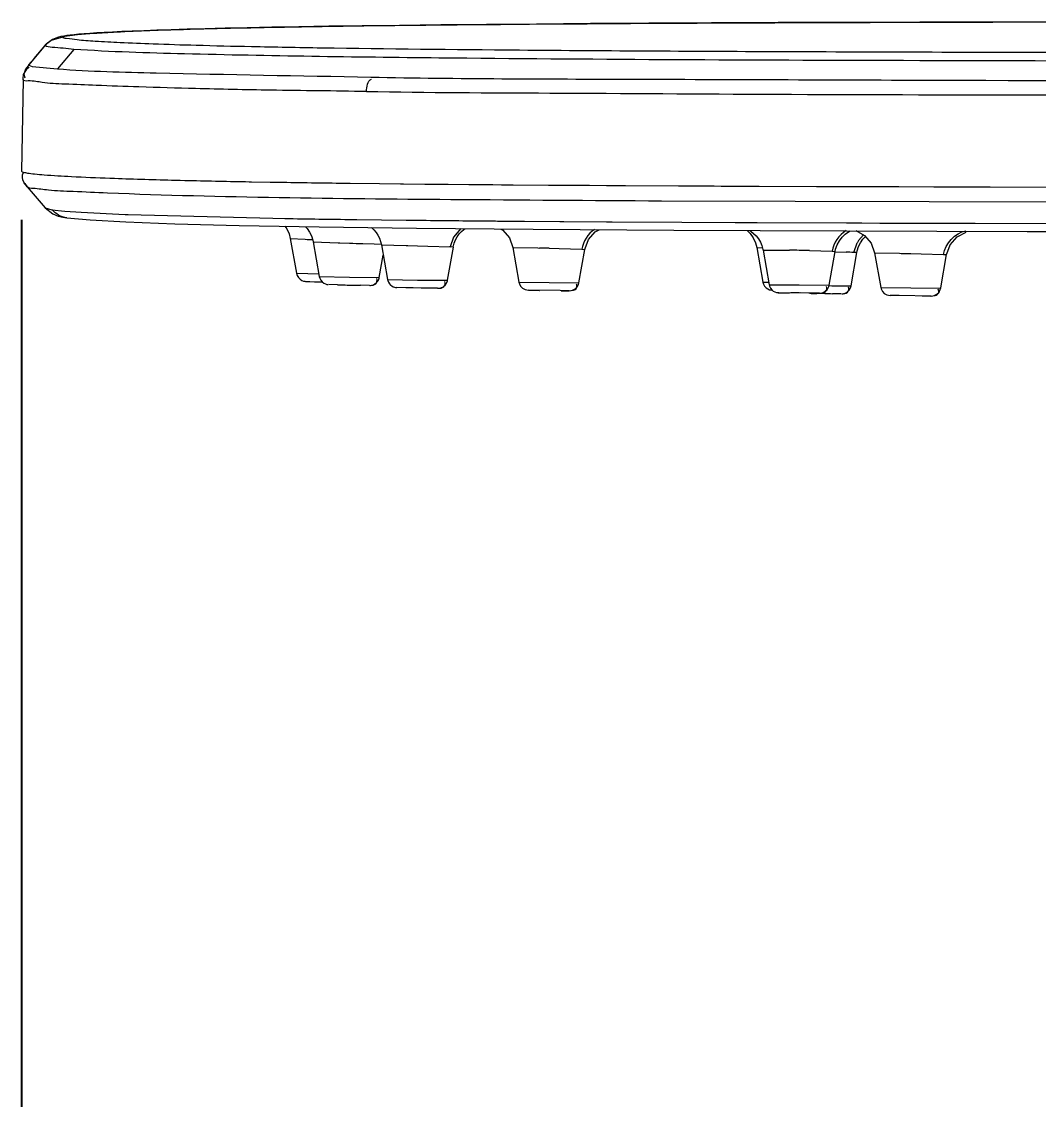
# Model space of a CAD drawing. Header units: millimetres. Extents: x 6110 to 6704, y -2661 to -1821.
# Drawn here: x 6261.86 to 6274.94, y -2105.21 to -2091.33 of the extents above; entities that cross this region are included whole.
import ezdxf

# ---------------------------------------------------------------- set-up
doc = ezdxf.new("R2010")
doc.units = ezdxf.units.MM
doc.header["$LTSCALE"] = 0.1
doc.layers.get('0').update_dxf_attribs({"lineweight": 15})
doc.layers.add('DIM', color=3, linetype='Continuous', lineweight=9)
doc.styles.get("Standard").update_dxf_attribs({"font": 'arial.ttf'})
doc.dimstyles.new('ISO-25', dxfattribs={"dimtxt": 2.5, "dimasz": 2.5, "dimexe": 1.25, "dimexo": 0.625, "dimtad": 1, "dimlfac": 5, "dimtxsty": 'Standard', "dimcen": 2.5, "dimadec": 0, "dimazin": 0, "dimtfac": 1, "dimtmove": 0, "dimatfit": 3, "dimfxl": 0, "dimarcsym": 0})

# ---------------------------------------------------------------- blocks, each defined once
blk = doc.blocks.new('*D68')
at = {"layer": 'Defpoints', "color": 0}
for p in [(6261.856, -2093.261), (6328.702, -2093.262), (6328.702, -2117.837)]:
    blk.add_point(p, dxfattribs=at)
at = {"layer": 'DIM', "color": 0, "lineweight": -2}
for p, q in [((6261.856, -2093.886), (6261.856, -2119.087)), ((6328.702, -2093.887), (6328.702, -2119.087)), ((6265.856, -2117.837), (6324.702, -2117.837))]:
    blk.add_line(p, q, dxfattribs=at)
at = {"layer": 'DIM', "color": 0}
for points in [[(6265.856, -2117.17), (6265.856, -2118.503), (6261.856, -2117.837)], [(6324.702, -2117.17), (6324.702, -2118.503), (6328.702, -2117.837)]]:
    blk.add_solid(points, dxfattribs=at)
at = {"layer": 'DIM', "color": 0, "insert": (6308.757, -2115.169), "char_height": 4, "attachment_point": 5}
blk.add_mtext('267.5', dxfattribs=at)

msp = doc.modelspace()

# ---------------------------------------------------------------- linework, layer by layer
at = {"color": 7, "linetype": 'Continuous'}
for p, q in [((6262.2522, -2091.5664), (6262.1592, -2091.6394)), ((6262.2351, -2091.5774), (6262.1711, -2091.6267)), ((6262.3876, -2091.5346), (6262.2351, -2091.5774)), ((6262.1592, -2091.6395), (6261.9477, -2091.8891)), ((6262.017, -2091.8079), (6262.1584, -2091.6406)), ((6262.1584, -2091.6406), (6262.1592, -2091.6395)), ((6262.5278, -2091.6919), (6262.3169, -2091.9431)), ((6261.9466, -2091.8913), (6262.017, -2091.8079)), ((6261.8765, -2092.0681), (6261.882, -2092.0134)), ((6261.882, -2092.0134), (6261.9302, -2091.932)), ((6261.9069, -2091.9469), (6261.8855, -2092.0124)), ((6261.8855, -2092.0124), (6261.8955, -2092.0583)), ((6261.9228, -2091.9233), (6261.9069, -2091.9469)), ((6261.9474, -2091.8911), (6261.9237, -2091.9239)), ((6261.9474, -2091.8927), (6261.924, -2091.9242)), ((6261.9302, -2091.932), (6261.9546, -2091.9201)), ((6261.9474, -2091.8927), (6261.9459, -2091.8952)), ((6261.9469, -2091.8903), (6261.9466, -2091.8913)), ((6261.9477, -2091.8891), (6261.9469, -2091.8903)), ((6261.9469, -2091.894), (6261.99, -2091.9114)), ((6261.99, -2091.9114), (6262.3163, -2091.9428)), ((6261.8761, -2092.0801), (6261.8555, -2093.2612)), ((6261.8761, -2092.0801), (6261.8767, -2092.0681)), ((6261.8767, -2092.0681), (6261.8767, -2092.0672)), ((6261.897, -2093.4208), (6261.885, -2093.4019)), ((6262.9919, -2093.3495), (6263.0519, -2093.3517)), ((6263.8335, -2093.3749), (6263.8965, -2093.3765)), ((6263.8965, -2093.3765), (6263.9553, -2093.3779)), ((6263.9553, -2093.3779), (6264.0113, -2093.3792)), ((6264.7925, -2093.3951), (6264.815, -2093.3955)), ((6264.815, -2093.3955), (6265.0558, -2093.3997)), ((6261.9271, -2093.4593), (6261.899, -2093.4194)), ((6261.899, -2093.4194), (6261.9279, -2093.4604)), ((6261.9279, -2093.4603), (6261.927, -2093.4592)), ((6261.9279, -2093.4603), (6262.1587, -2093.7328)), ((6265.9027, -2093.4121), (6265.9495, -2093.4127)), ((6265.9495, -2093.4127), (6266.0298, -2093.4138)), ((6266.0298, -2093.4138), (6266.0819, -2093.4144)), ((6266.0819, -2093.4144), (6266.4608, -2093.4189)), ((6266.4608, -2093.4189), (6266.7289, -2093.4218)), ((6266.7289, -2093.4218), (6266.7705, -2093.4223)), ((6266.7705, -2093.4223), (6267.0442, -2093.425)), ((6267.0442, -2093.425), (6267.0897, -2093.4255)), ((6267.0897, -2093.4255), (6267.2122, -2093.4267)), ((6267.2122, -2093.4267), (6267.3425, -2093.4279)), ((6267.3425, -2093.4279), (6267.6106, -2093.4303)), ((6267.6106, -2093.4303), (6267.6287, -2093.4304)), ((6267.6388, -2093.4305), (6267.8287, -2093.4321)), ((6267.8287, -2093.4321), (6267.9172, -2093.4328)), ((6267.9172, -2093.4328), (6268.0284, -2093.4337)), ((6268.0284, -2093.4337), (6268.1812, -2093.4349)), ((6268.1812, -2093.4349), (6268.6357, -2093.4383)), ((6268.6357, -2093.4383), (6268.7172, -2093.4388)), ((6268.7172, -2093.4388), (6268.7719, -2093.4392)), ((6268.7719, -2093.4392), (6269.0598, -2093.4411)), ((6269.0598, -2093.4411), (6269.1614, -2093.4418)), ((6269.1614, -2093.4418), (6269.3807, -2093.4431)), ((6269.3807, -2093.4431), (6269.6252, -2093.4446)), ((6269.6252, -2093.4446), (6270.3065, -2093.4482)), ((6270.3065, -2093.4482), (6270.4247, -2093.4488)), ((6270.4247, -2093.4488), (6270.5069, -2093.4492)), ((6270.5069, -2093.4492), (6270.6953, -2093.4501)), ((6270.6953, -2093.4501), (6270.7649, -2093.4504)), ((6270.7649, -2093.4504), (6270.8563, -2093.4508)), ((6270.8563, -2093.4508), (6271.0899, -2093.4519)), ((6271.0899, -2093.4519), (6271.1161, -2093.452)), ((6271.1161, -2093.452), (6271.1506, -2093.4521)), ((6271.1506, -2093.4521), (6271.3472, -2093.4529)), ((6271.3472, -2093.4529), (6272.0821, -2093.4557)), ((6272.0821, -2093.4557), (6272.2685, -2093.4563)), ((6272.2685, -2093.4563), (6272.3402, -2093.4566)), ((6272.3402, -2093.4566), (6272.5163, -2093.4571)), ((6272.5163, -2093.4571), (6272.6076, -2093.4574)), ((6272.6076, -2093.4574), (6272.7403, -2093.4578)), ((6272.7403, -2093.4578), (6272.7704, -2093.4579)), ((6272.7704, -2093.4579), (6272.8387, -2093.4581)), ((6272.8387, -2093.4581), (6272.9169, -2093.4583)), ((6272.9169, -2093.4583), (6272.9812, -2093.4585)), ((6272.9812, -2093.4585), (6273.1411, -2093.4589)), ((6273.1411, -2093.4589), (6273.5906, -2093.4601)), ((6273.5906, -2093.4601), (6274.071, -2093.4613)), ((6274.071, -2093.4613), (6274.303, -2093.4619)), ((6274.303, -2093.4619), (6274.3179, -2093.4619)), ((6274.3179, -2093.4619), (6275.1958, -2093.4641)), ((6276.9454, -2093.6642), (6270.0893, -2093.6448)), ((6262.1562, -2093.7299), (6262.1589, -2093.7331)), ((6262.1579, -2093.7318), (6262.1587, -2093.7328)), ((6262.1589, -2093.7331), (6262.2465, -2093.7561)), ((6262.2466, -2093.7562), (6262.4103, -2093.7728)), ((6262.4103, -2093.7728), (6262.6223, -2093.7878)), ((6262.6223, -2093.7878), (6263.1895, -2093.8163)), ((6263.1895, -2093.8163), (6263.2277, -2093.8178)), ((6263.2277, -2093.8178), (6265.0879, -2093.866)), ((6262.3279, -2093.8377), (6262.3848, -2093.8513)), ((6262.3848, -2093.8513), (6262.4388, -2093.86)), ((6262.4388, -2093.86), (6262.4375, -2093.8599)), ((6264.6541, -2093.9582), (6265.6854, -2093.9774)), ((6265.0879, -2093.866), (6265.2409, -2093.8686)), ((6266.1231, -2093.8813), (6266.1674, -2093.8819)), ((6266.1674, -2093.8819), (6266.803, -2093.8895)), ((6266.803, -2093.8895), (6266.8537, -2093.8901)), ((6267.6887, -2093.8985), (6267.7411, -2093.899)), ((6267.7411, -2093.899), (6267.7848, -2093.8993)), ((6267.7848, -2093.8993), (6267.8018, -2093.8995)), ((6267.8018, -2093.8995), (6267.8547, -2093.9)), ((6267.8547, -2093.9), (6267.9528, -2093.9008)), ((6267.9528, -2093.9008), (6267.9789, -2093.901)), ((6267.9789, -2093.901), (6268.3258, -2093.9038)), ((6268.3258, -2093.9038), (6268.7811, -2093.9071)), ((6268.7811, -2093.9071), (6268.8319, -2093.9074)), ((6268.8319, -2093.9074), (6269.3826, -2093.9109)), ((6269.3826, -2093.9109), (6269.4357, -2093.9112)), ((6269.4357, -2093.9112), (6269.4521, -2093.9113)), ((6269.4521, -2093.9113), (6270.3501, -2093.9162)), ((6270.3501, -2093.9162), (6271.0364, -2093.9197)), ((6271.0364, -2093.9197), (6271.0894, -2093.92)), ((6271.0894, -2093.92), (6271.318, -2093.9211)), ((6271.318, -2093.9211), (6272.4669, -2093.9259)), ((6272.4669, -2093.9259), (6272.4842, -2093.9259)), ((6272.4842, -2093.9259), (6272.5121, -2093.926)), ((6272.5121, -2093.926), (6272.538, -2093.9261)), ((6272.538, -2093.9261), (6272.6654, -2093.9265)), ((6272.6654, -2093.9265), (6272.8958, -2093.9272)), ((6272.8958, -2093.9272), (6272.9502, -2093.9273)), ((6272.9502, -2093.9273), (6272.9624, -2093.9273)), ((6272.9624, -2093.9273), (6274.0523, -2093.9296)), ((6274.0523, -2093.9296), (6274.1236, -2093.9298)), ((6274.1236, -2093.9298), (6275.384, -2093.9316)), ((6265.2445, -2093.9692), (6265.2681, -2094.0023)), ((6265.6854, -2093.9774), (6266.9381, -2093.994)), ((6266.9381, -2093.994), (6268.4373, -2094.008)), ((6267.5087, -2093.9969), (6267.4139, -2094.1099)), ((6267.5451, -2094.009), (6267.558, -2093.9998)), ((6268.4373, -2094.008), (6270.248, -2094.0198)), ((6270.248, -2094.0198), (6272.4678, -2094.0292)), ((6271.1906, -2094.0238), (6271.228, -2094.0601)), ((6271.228, -2094.0601), (6271.2685, -2094.1168)), ((6272.4678, -2094.0292), (6274.7923, -2094.0355)), ((6272.4957, -2094.0397), (6272.5157, -2094.0293)), ((6272.5888, -2094.0233), (6272.7017, -2094.0879)), ((6272.6232, -2094.1516), (6272.6867, -2094.0786)), ((6274.7923, -2094.0355), (6277.4141, -2094.0398)), ((6265.3127, -2094.1254), (6265.3919, -2094.5743)), ((6265.3127, -2094.1254), (6265.5047, -2094.1363)), ((6265.6067, -2094.167), (6265.6857, -2094.6156)), ((6265.6067, -2094.167), (6265.9278, -2094.1808)), ((6265.9278, -2094.1808), (6265.9484, -2094.1816)), ((6265.9484, -2094.1816), (6266.0727, -2094.186)), ((6266.2456, -2094.1917), (6266.3927, -2094.1966)), ((6266.3927, -2094.1966), (6266.4869, -2094.1995)), ((6266.4844, -2094.2064), (6266.5633, -2094.6539)), ((6266.4844, -2094.2064), (6266.8057, -2094.2169)), ((6266.8057, -2094.2169), (6266.8257, -2094.2175)), ((6266.8257, -2094.2175), (6266.9501, -2094.2214)), ((6266.9501, -2094.2214), (6267.082, -2094.2255)), ((6267.082, -2094.2255), (6267.371, -2094.2351)), ((6267.4106, -2094.2366), (6267.359, -2094.2347)), ((6267.4139, -2094.1099), (6267.371, -2094.2351)), ((6267.4103, -2094.2366), (6267.4229, -2094.1859)), ((6267.4229, -2094.1859), (6267.4399, -2094.1427)), ((6272.5635, -2094.3049), (6272.6041, -2094.1838)), ((6272.6803, -2094.1355), (6272.7125, -2094.1007)), ((6266.4578, -2094.6261), (6266.5081, -2094.3409)), ((6267.3353, -2094.6634), (6267.4106, -2094.2366)), ((6268.1764, -2094.2423), (6268.2549, -2094.688)), ((6268.1764, -2094.2423), (6268.4976, -2094.2481)), ((6268.4976, -2094.2481), (6268.5171, -2094.2486)), ((6268.6417, -2094.2517), (6268.7742, -2094.2552)), ((6268.7742, -2094.2552), (6269.0632, -2094.2647)), ((6269.027, -2094.6958), (6269.1026, -2094.2673)), ((6269.0632, -2094.2647), (6269.0951, -2094.2659)), ((6269.1022, -2094.2672), (6269.1047, -2094.2547)), ((6271.3133, -2094.2402), (6271.392, -2094.6866)), ((6271.3133, -2094.2402), (6271.3841, -2094.2446)), ((6271.3955, -2094.2772), (6271.7169, -2094.2766)), ((6271.3955, -2094.2772), (6271.4736, -2094.7204)), ((6271.7169, -2094.2766), (6271.7352, -2094.2769)), ((6271.9939, -2094.2818), (6272.2826, -2094.2912)), ((6272.2457, -2094.726), (6272.3217, -2094.295)), ((6272.2826, -2094.2912), (6272.3143, -2094.2925)), ((6272.3213, -2094.2949), (6272.3282, -2094.2639)), ((6272.3221, -2094.2987), (6272.4628, -2094.3023)), ((6272.5277, -2094.7339), (6272.6032, -2094.3057)), ((6272.6032, -2094.3057), (6272.5514, -2094.3046)), ((6272.8309, -2094.311), (6272.9093, -2094.7559)), ((6272.8309, -2094.311), (6273.152, -2094.3169)), ((6273.152, -2094.3169), (6273.1713, -2094.3173)), ((6273.1713, -2094.3173), (6273.296, -2094.3202)), ((6273.296, -2094.3202), (6273.4285, -2094.3234)), ((6273.4285, -2094.3234), (6273.7176, -2094.3317)), ((6273.6814, -2094.7631), (6273.7571, -2094.3338)), ((6273.7176, -2094.3317), (6273.7495, -2094.3327)), ((6273.7568, -2094.3337), (6273.7592, -2094.3214)), ((6265.3919, -2094.5743), (6265.6846, -2094.5817)), ((6265.6858, -2094.6156), (6266.0727, -2094.6235)), ((6266.0727, -2094.6235), (6266.4556, -2094.6264)), ((6265.5644, -2094.68), (6265.6262, -2094.6818)), ((6265.6262, -2094.6818), (6265.7226, -2094.6841)), ((6265.921, -2094.7224), (6265.8078, -2094.719)), ((6266.3307, -2094.7295), (6266.2176, -2094.7283)), ((6266.5634, -2094.6539), (6266.9501, -2094.6605)), ((6266.7985, -2094.7598), (6266.6855, -2094.7572)), ((6266.895, -2094.7617), (6266.7985, -2094.7598)), ((6266.9988, -2094.7636), (6266.895, -2094.7617)), ((6266.9501, -2094.6605), (6267.3331, -2094.6636)), ((6267.0952, -2094.7652), (6266.9988, -2094.7636)), ((6267.2085, -2094.7667), (6267.0952, -2094.7652)), ((6267.2085, -2094.7667), (6267.2117, -2094.7668)), ((6268.255, -2094.688), (6268.6417, -2094.6928)), ((6268.6417, -2094.6928), (6269.0247, -2094.6959)), ((6268.9005, -2094.7991), (6268.9557, -2094.7908)), ((6271.3921, -2094.6866), (6271.3994, -2094.7119)), ((6271.3921, -2094.6866), (6271.4622, -2094.6893)), ((6271.4737, -2094.7204), (6271.8601, -2094.7229)), ((6271.8601, -2094.723), (6272.2433, -2094.726)), ((6272.2451, -2094.7331), (6272.2804, -2094.7335)), ((6272.4001, -2094.7343), (6272.5255, -2094.7342)), ((6272.9094, -2094.756), (6273.296, -2094.7607)), ((6273.296, -2094.7608), (6273.6791, -2094.7632)), ((6268.3776, -2094.7912), (6268.3762, -2094.7912)), ((6268.3762, -2094.7912), (6268.3777, -2094.7912)), ((6268.7871, -2094.7972), (6268.3776, -2094.7912)), ((6268.3777, -2094.7912), (6268.5167, -2094.7934)), ((6268.5167, -2094.7933), (6268.5175, -2094.7933)), ((6268.9005, -2094.799), (6268.7871, -2094.7972)), ((6268.7996, -2094.7976), (6268.9007, -2094.799)), ((6268.9021, -2094.799), (6268.9005, -2094.799)), ((6268.9007, -2094.799), (6268.9021, -2094.799)), ((6271.5914, -2094.8237), (6271.597, -2094.8239)), ((6272.1197, -2094.8291), (6271.5967, -2094.8235)), ((6271.597, -2094.8238), (6271.7174, -2094.8261)), ((6271.7174, -2094.8261), (6271.7336, -2094.8263)), ((6271.7352, -2094.8252), (6271.736, -2094.8252)), ((6271.8601, -2094.8258), (6271.7521, -2094.825)), ((6271.9842, -2094.8277), (6271.8828, -2094.8262)), ((6271.9851, -2094.8278), (6271.9842, -2094.8277)), ((6272.0176, -2094.8292), (6272.1199, -2094.8293)), ((6272.1916, -2094.8351), (6272.0878, -2094.8334)), ((6272.4011, -2094.8373), (6272.288, -2094.8364)), ((6273.0307, -2094.8592), (6273.0322, -2094.8592)), ((6273.0321, -2094.8592), (6273.0307, -2094.8592)), ((6273.145, -2094.8609), (6273.0321, -2094.8592)), ((6273.5551, -2094.8664), (6273.145, -2094.8609)), ((6273.4416, -2094.8647), (6273.5552, -2094.8663)), ((6273.5551, -2094.8664), (6273.6101, -2094.8581)), ((6273.5566, -2094.8664), (6273.5551, -2094.8664)), ((6273.5552, -2094.8663), (6273.5566, -2094.8664))]:
    msp.add_line(p, q, dxfattribs=at)
for points in [[(6275.3824, -2091.3378), (6274.3786, -2091.3399), (6273.4103, -2091.3423), (6272.4802, -2091.3451), (6271.5879, -2091.3484), (6270.7327, -2091.3522), (6269.9257, -2091.3564), (6269.175, -2091.3611), (6268.4799, -2091.3661), (6267.8391, -2091.3715), (6267.2509, -2091.3771), (6266.7173, -2091.383), (6266.2385, -2091.389), (6265.8088, -2091.3952), (6265.4223, -2091.4014), (6265.0736, -2091.4077), (6264.7587, -2091.414), (6264.4743, -2091.4203), (6264.2182, -2091.4267), (6263.9878, -2091.433), (6263.781, -2091.4393), (6263.5954, -2091.4455), (6263.4289, -2091.4517), (6263.2796, -2091.4578), (6263.1457, -2091.4638), (6263.0256, -2091.4697), (6262.9181, -2091.4756), (6262.8219, -2091.4813), (6262.7359, -2091.487), (6262.6595, -2091.4926), (6262.5921, -2091.4981), (6262.5332, -2091.5036)], [(6262.5332, -2091.5036), (6262.4819, -2091.5091), (6262.4372, -2091.5148), (6262.3974, -2091.5209), (6262.3593, -2091.5284), (6262.3165, -2091.5398), (6262.2522, -2091.5664)], [(6262.1589, -2093.7331), (6262.2565, -2093.8092), (6262.3279, -2093.8377)], [(6262.4377, -2093.8599), (6262.7361, -2093.8875), (6263.1953, -2093.913)], [(6263.1953, -2093.913), (6263.829, -2093.9367), (6264.6541, -2093.9582)], [(6265.2681, -2094.0023), (6265.2982, -2094.0682), (6265.313, -2094.1254)], [(6265.5084, -2093.9741), (6265.5303, -2093.9977), (6265.5616, -2094.0432), (6265.5861, -2094.0937), (6265.6032, -2094.1486), (6265.6069, -2094.167)], [(6266.357, -2093.9848), (6266.3879, -2094.014), (6266.4157, -2094.0471), (6266.4398, -2094.0836), (6266.4598, -2094.1232), (6266.4751, -2094.1658), (6266.4846, -2094.2064)], [(6267.4399, -2094.1427), (6267.4613, -2094.1033), (6267.4864, -2094.0679)], [(6267.4864, -2094.0679), (6267.5145, -2094.0364), (6267.5451, -2094.009)], [(6268.0207, -2094.0041), (6268.0475, -2094.0195), (6268.1312, -2094.1185), (6268.1766, -2094.2423)], [(6269.1047, -2094.2547), (6269.1502, -2094.139), (6269.237, -2094.0397), (6269.285, -2094.0135)], [(6271.2233, -2094.024), (6271.2393, -2094.0337), (6271.2743, -2094.061)], [(6271.2743, -2094.061), (6271.3068, -2094.0934), (6271.3358, -2094.1304), (6271.3604, -2094.1718), (6271.38, -2094.2175), (6271.3938, -2094.2673), (6271.3957, -2094.2771)], [(6272.3282, -2094.2639), (6272.3486, -2094.2063), (6272.3769, -2094.1546), (6272.4119, -2094.1092), (6272.4521, -2094.0706), (6272.4957, -2094.0397)], [(6272.7017, -2094.0879), (6272.7856, -2094.1869), (6272.8311, -2094.311)], [(6273.7592, -2094.3214), (6273.8046, -2094.2058), (6273.8912, -2094.1065), (6274.007, -2094.0432)], [(6271.2685, -2094.1168), (6271.2987, -2094.1828), (6271.3136, -2094.2401)], [(6272.6029, -2094.3057), (6272.6074, -2094.284), (6272.6249, -2094.2294)], [(6272.6249, -2094.2294), (6272.6495, -2094.1798), (6272.6803, -2094.1355)], [(6265.3919, -2094.5743), (6265.4005, -2094.6027), (6265.417, -2094.6301), (6265.4378, -2094.6508), (6265.4609, -2094.6653), (6265.4842, -2094.6737), (6265.5012, -2094.6769), (6265.5096, -2094.6777), (6265.5164, -2094.6781), (6265.5247, -2094.6785), (6265.5353, -2094.679), (6265.5644, -2094.68)], [(6265.6858, -2094.6156), (6265.6922, -2094.6386), (6265.7056, -2094.6642), (6265.723, -2094.6847), (6265.743, -2094.7001), (6265.7643, -2094.7106), (6265.7845, -2094.7165), (6265.7984, -2094.7185), (6265.8017, -2094.7188)], [(6266.3377, -2094.7294), (6266.3462, -2094.7289), (6266.3631, -2094.7261), (6266.3816, -2094.7203), (6266.4001, -2094.7109), (6266.4179, -2094.6976), (6266.4336, -2094.6807), (6266.4463, -2094.6606), (6266.4551, -2094.6379), (6266.4577, -2094.6261)], [(6266.5633, -2094.6539), (6266.5666, -2094.6677), (6266.5754, -2094.6897), (6266.5876, -2094.7087), (6266.6023, -2094.7246), (6266.6186, -2094.7372), (6266.6357, -2094.7464), (6266.6528, -2094.7526), (6266.6685, -2094.7559), (6266.6784, -2094.757), (6266.6823, -2094.7572)], [(6267.2117, -2094.7668), (6267.2154, -2094.7667), (6267.2262, -2094.7659), (6267.2413, -2094.7633), (6267.2575, -2094.7582), (6267.2739, -2094.7504), (6267.2895, -2094.7399), (6267.3037, -2094.7268), (6267.3162, -2094.711), (6267.3264, -2094.6925), (6267.3336, -2094.6715), (6267.3353, -2094.6634)], [(6268.255, -2094.688), (6268.2602, -2094.7079), (6268.2758, -2094.7381), (6268.3008, -2094.7645), (6268.335, -2094.7836), (6268.3762, -2094.7913)], [(6268.902, -2094.7991), (6268.9433, -2094.7927), (6268.9784, -2094.7745), (6269.0046, -2094.7481), (6269.0212, -2094.7173), (6269.027, -2094.6958)], [(6271.3994, -2094.7119), (6271.4148, -2094.7394), (6271.4346, -2094.7604), (6271.4569, -2094.7754), (6271.4799, -2094.7848), (6271.4988, -2094.7888), (6271.5084, -2094.7899), (6271.5121, -2094.7901)], [(6271.4737, -2094.7204), (6271.4785, -2094.7391), (6271.491, -2094.7653), (6271.5078, -2094.7865), (6271.5271, -2094.8025), (6271.5478, -2094.8138), (6271.5684, -2094.8205), (6271.5847, -2094.8232), (6271.5914, -2094.8237)], [(6272.1255, -2094.8293), (6272.1271, -2094.8293), (6272.1382, -2094.8283), (6272.1564, -2094.8246), (6272.1766, -2094.817), (6272.1963, -2094.8052), (6272.2141, -2094.7894), (6272.2294, -2094.7691), (6272.2409, -2094.7445), (6272.2456, -2094.726)], [(6272.4067, -2094.8373), (6272.4146, -2094.8368), (6272.4316, -2094.8342), (6272.4502, -2094.8286), (6272.4689, -2094.8193), (6272.4867, -2094.8064), (6272.5025, -2094.7898), (6272.5154, -2094.77), (6272.5244, -2094.7475), (6272.5276, -2094.7339)], [(6272.9094, -2094.7559), (6272.9146, -2094.7759), (6272.9302, -2094.8061), (6272.9553, -2094.8326), (6272.9894, -2094.8516), (6273.0307, -2094.8592)], [(6273.5565, -2094.8664), (6273.5978, -2094.86), (6273.6328, -2094.8417), (6273.659, -2094.8153), (6273.6756, -2094.7845), (6273.6813, -2094.7631)], [(6271.5967, -2094.8235), (6271.5955, -2094.8236), (6271.5956, -2094.8237), (6271.597, -2094.8238)], [(6272.1199, -2094.8293), (6272.1212, -2094.8293), (6272.1211, -2094.8292), (6272.1197, -2094.8291)]]:
    msp.add_lwpolyline(points, dxfattribs=at)
for centre, radius, start, end in [((6262.3574, -2091.8094), 0.2609, 135.5459, 139.65093), ((6265.4425, -2026.0675), 67.3266, 267.965167, 268.630586), ((6267.2705, -1952.7377), 140.6793, 268.67244, 268.987311), ((6268.9153, -1859.7235), 233.708, 269.053749, 269.261397), ((6269.291, -1842.6094), 251.2919, 269.076523, 269.27767), ((6271.2199, -1701.0139), 392.9004, 269.363275, 269.485048), ((6266.4989, -2071.1287), 23.0291, 267.52556, 267.76019), ((6268.3689, -2028.0527), 66.1731, 268.01147, 268.161283), ((6272.9401, -2094.3618), 0.3803, 146.4335, 152.08854), ((6267.2852, -2145.3379), 51.1042, 88.47904, 88.61878), ((6271.3317, -2121.7698), 27.4959, 88.89869, 89.159), ((6271.1488, -2131.8496), 37.5773, 88.71132, 88.91537), ((6271.5066, -2133.3148), 39.0242, 88.44808, 88.59592), ((6266.7333, -2060.7936), 33.9385, 268.62849, 268.79144), ((6266.932, -2051.5976), 43.1366, 268.78522, 268.92315), ((6266.7632, -2060.7855), 33.9472, 268.91659, 269.07926), ((6272.6091, -2056.3622), 38.3727, 269.50919, 269.68783), ((6272.7899, -2052.5436), 42.2957, 268.91812, 269.04886), ((6272.8204, -2052.4921), 42.3476, 269.14924, 269.27966)]:
    msp.add_arc(centre, radius, start, end, dxfattribs=at)
for points, knots in [([(6262.3876, -2091.5346), (6262.402, -2091.5216), (6262.4711, -2091.5157), (6262.5992, -2091.4954), (6262.8128, -2091.4824), (6263.2657, -2091.4554), (6264.1134, -2091.4276), (6265.5738, -2091.3958), (6267.7397, -2091.3702), (6270.6301, -2091.3509), (6274.0726, -2091.3395), (6276.5227, -2091.3357), (6277.7859, -2091.3342)], [0, 0, 0, 0, 0.0037618, 0.012425, 0.0261286, 0.0449415, 0.1010768, 0.1910388, 0.3295731, 0.5228409, 0.7539831, 1, 1, 1, 1]), ([(6279.793, -2091.7399), (6278.4215, -2091.7387), (6275.7272, -2091.7356), (6271.8828, -2091.7266), (6268.5623, -2091.7086), (6266.2629, -2091.6857), (6264.8768, -2091.6611), (6264.1534, -2091.6443), (6263.5912, -2091.6266), (6263.1558, -2091.6099), (6262.8359, -2091.5901), (6262.5914, -2091.578), (6262.4762, -2091.5545), (6262.3899, -2091.5501), (6262.3876, -2091.5346)], [0, 0, 0, 0, 0.23631, 0.4641934, 0.6623382, 0.8084179, 0.8603408, 0.9012073, 0.9330236, 0.9574228, 0.9758518, 0.9892475, 0.9972986, 1, 1, 1, 1]), ([(6262.5279, -2091.6918), (6262.4342, -2091.6853), (6262.3213, -2091.667), (6262.1791, -2091.6638), (6262.159, -2091.6407)], [0, 0, 0, 0, 0.7540473, 1, 1, 1, 1]), ([(6279.77, -2091.848), (6277.51, -2091.846), (6273.3287, -2091.8409), (6268.0551, -2091.8188), (6264.5678, -2091.7713), (6263.0013, -2091.7248), (6262.5278, -2091.692)], [0, 0, 0, 0, 0.3931832, 0.7274542, 0.9174291, 1, 1, 1, 1]), ([(6262.3161, -2091.943), (6262.7397, -2091.9743), (6264.0851, -2092.0094), (6265.4297, -2092.0307), (6266.3501, -2092.049)], [0, 0, 0, 0, 0.3156905, 1, 1, 1, 1]), ([(6266.2928, -2092.2354), (6265.8807, -2092.2273), (6265.1482, -2092.2206), (6264.1716, -2092.2008), (6263.4268, -2092.179), (6262.8617, -2092.159), (6262.456, -2092.1406), (6262.1412, -2092.1293), (6262.0022, -2092.0929), (6261.8767, -2092.1021), (6261.8761, -2092.0803)], [0, 0, 0, 0, 0.2796082, 0.4970247, 0.6621257, 0.7861329, 0.8779094, 0.9441007, 0.9852151, 1, 1, 1, 1]), ([(6266.3501, -2092.049), (6267.474, -2092.0713), (6270.0163, -2092.0742), (6275.6023, -2092.0986), (6280.0643, -2092.0961), (6283.1083, -2092.1001)], [0, 0, 0, 0, 0.2012338, 0.4550832, 1, 1, 1, 1]), ([(6291.4512, -2092.294), (6286.9966, -2092.2928), (6280.3655, -2092.2773), (6272.7655, -2092.2848), (6268.834, -2092.257), (6267.0789, -2092.2525), (6266.2927, -2092.237)], [0, 0, 0, 0, 0.5311781, 0.7907286, 0.9062391, 1, 1, 1, 1]), ([(6261.8555, -2093.2612), (6261.8561, -2093.2688), (6261.892, -2093.2753), (6261.9398, -2093.2863), (6262.0354, -2093.296), (6262.2208, -2093.3126), (6262.5459, -2093.3312), (6262.8267, -2093.3434), (6262.9919, -2093.3495)], [0, 0, 0, 0, 0.0199077, 0.0702646, 0.150697, 0.2600825, 0.5660385, 1, 1, 1, 1]), ([(6262.9627, -2093.5425), (6262.8142, -2093.5366), (6262.5619, -2093.5235), (6262.2362, -2093.5123), (6262.0503, -2093.4832), (6261.9461, -2093.4803), (6261.928, -2093.4605)], [0, 0, 0, 0, 0.4286323, 0.7343971, 0.9227374, 1, 1, 1, 1]), ([(6270.0893, -2093.6448), (6269.185, -2093.6389), (6266.8093, -2093.6248), (6264.433, -2093.6007), (6262.9627, -2093.5425)], [0, 0, 0, 0, 0.3806286, 1, 1, 1, 1]), ([(6266.3377, -2094.7295), (6266.3633, -2094.7289), (6266.4199, -2094.727), (6266.4352, -2094.6628), (6266.4247, -2094.6428)], [0, 0, 0, 0, 0.5313994, 1, 1, 1, 1]), ([(6266.4556, -2094.6263), (6266.4561, -2094.6263), (6266.4566, -2094.6261), (6266.4577, -2094.6263), (6266.4577, -2094.6261)], [0, 0, 0, 0, 0.740652, 1, 1, 1, 1]), ([(6267.2117, -2094.7668), (6267.2379, -2094.7667), (6267.2954, -2094.7658), (6267.3129, -2094.7004), (6267.3022, -2094.68)], [0, 0, 0, 0, 0.5322695, 1, 1, 1, 1]), ([(6267.3331, -2094.6636), (6267.3336, -2094.6636), (6267.3341, -2094.6634), (6267.3352, -2094.6636), (6267.3353, -2094.6634)], [0, 0, 0, 0, 0.744829, 1, 1, 1, 1]), ([(6268.9557, -2094.7908), (6268.9712, -2094.7856), (6269.0065, -2094.7688), (6269.0019, -2094.7273), (6268.994, -2094.7122)], [0, 0, 0, 0, 0.4889016, 1, 1, 1, 1]), ([(6269.0247, -2094.6959), (6269.0253, -2094.6959), (6269.0258, -2094.6956), (6269.0269, -2094.696), (6269.027, -2094.6958)], [0, 0, 0, 0, 0.7485708, 1, 1, 1, 1]), ([(6272.1197, -2094.8291), (6272.1462, -2094.8294), (6272.2042, -2094.829), (6272.2235, -2094.7628), (6272.2127, -2094.7422)], [0, 0, 0, 0, 0.5322868, 1, 1, 1, 1]), ([(6272.4067, -2094.8373), (6272.4324, -2094.8368), (6272.4892, -2094.8351), (6272.5052, -2094.7706), (6272.4947, -2094.7505)], [0, 0, 0, 0, 0.5315886, 1, 1, 1, 1]), ([(6272.5255, -2094.7341), (6272.526, -2094.7341), (6272.5265, -2094.7339), (6272.5276, -2094.7341), (6272.5276, -2094.7339)], [0, 0, 0, 0, 0.7422634, 1, 1, 1, 1]), ([(6273.6101, -2094.8581), (6273.6256, -2094.853), (6273.6609, -2094.8362), (6273.6563, -2094.7946), (6273.6484, -2094.7795)], [0, 0, 0, 0, 0.4890937, 1, 1, 1, 1]), ([(6273.6791, -2094.7632), (6273.6796, -2094.7632), (6273.6802, -2094.763), (6273.6813, -2094.7633), (6273.6813, -2094.7631)], [0, 0, 0, 0, 0.7474141, 1, 1, 1, 1])]:
    msp.add_open_spline(points, degree=3, knots=knots, dxfattribs=at)
for points in [[(6266.2928, -2092.2354), (6266.2941, -2092.1776), (6266.3043, -2092.0972), (6266.3574, -2092.0745)], [(6261.885, -2093.4019), (6261.8643, -2093.3659), (6261.8591, -2093.3124), (6261.8814, -2093.2774)], [(6264.7842, -2093.395), (6264.787, -2093.395), (6264.7897, -2093.3951), (6264.7925, -2093.3951)], [(6267.6287, -2093.4304), (6267.6321, -2093.4305), (6267.6355, -2093.4305), (6267.6388, -2093.4305)], [(6262.4375, -2093.8599), (6262.3658, -2093.8497), (6262.2932, -2093.8115), (6262.2465, -2093.7561)], [(6269.2264, -2094.0085), (6269.1414, -2094.0635), (6269.0799, -2094.1648), (6269.0632, -2094.2647)], [(6272.4634, -2094.0245), (6272.3699, -2094.0774), (6272.3003, -2094.1852), (6272.2826, -2094.2912)], [(6273.7176, -2094.3317), (6273.7404, -2094.1946), (6273.8658, -2094.0509), (6274.0028, -2094.0275)], [(6272.2433, -2094.7259), (6272.2441, -2094.7259), (6272.2449, -2094.726), (6272.2456, -2094.726)]]:
    msp.add_open_spline(points, degree=3, dxfattribs=at)

# ---------------------------------------------------------------- dimensions: what is measured, and where the dimension line sits
at = {"layer": 'DIM'}
dim = msp.add_linear_dim(base=(6328.702, -2117.8368), p1=(6261.8555, -2093.2612), p2=(6328.702, -2093.262), text='267.5', dimstyle='ISO-25', override={"dimtxt": 4, "dimasz": 4, "dimlfac": 4, "dimadec": 1, "dimfxl": 1.25}, dxfattribs=at)
dim.commit()
dim.dimension.update_dxf_attribs({"geometry": '*D68', "text_midpoint": (6308.7566, -2117.8368), "dimtype": 160})

doc.saveas('drawing.dxf')
